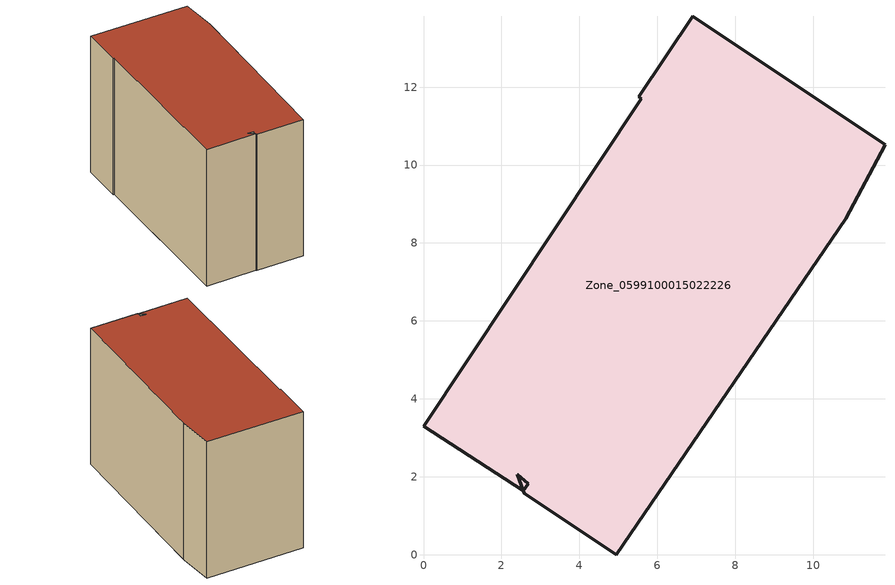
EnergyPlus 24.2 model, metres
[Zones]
Zone_0599100015022226
 floor ground (C_G): 2.56,1.64 0,3.3 5.59,11.7 5.52,11.75 6.92,13.82 11.85,10.52 10.84,8.62 4.95,0 2.58,1.58 z0.52; 2.56,1.64 2.69,1.82 2.41,2.07 z0.52
 wall outside (C_F): 11.85,10.52 6.92,13.82 5.52,11.75 5.59,11.7 0,3.3 2.56,1.64 2.41,2.07 2.69,1.82 2.56,1.64 2.58,1.58 4.95,0 10.84,8.62 11.85,10.52 z0.52:9.3
 roof outside (C_R): 0,3.3 2.56,1.64 2.41,2.07 2.69,1.82 2.56,1.64 2.58,1.58 4.95,0 10.84,8.62 11.85,10.52 6.92,13.82 5.52,11.75 5.59,11.7 z9.3
[BUILDING]
Pand.0599100015022226: North Axis=0; Terrain=City; Loads Convergence Tolerance Value=0.04; Temperature Convergence Tolerance Value=0.4; Solar Distribution=FullExterior; Maximum Number of Warmup Days=25; Minimum Number of Warmup Days=1
[Site:Location]
Rotterdam.The.Hague.AP_ZH_NLD Design_Conditions: Latitude=51.96; Longitude=4.45; Time Zone=1; Elevation=-4.5
[SITE:GROUNDTEMPERATURE:BUILDINGSURFACE]
18, 18, 18, 18, 18, 18, 18, 18, 18, 18, 18, 18
[MATERIAL] Thermal Absorptance=0.9; Solar Absorptance=0.7; Visible Absorptance=0.7
Name | Roughness | Thickness | Conductivity | Density | Specific Heat
G.TC.2006-2014 | MediumSmooth | 0.15 | 0.06 | 540 | 1210
F.TC.2006-2014 | Rough | 0.3 | 0.12 | 1920 | 840
R.TC.2006-2014 | MediumRough | 0.2 | 0.08 | 1500 | 1000
[CONSTRUCTION]
C_G: G.TC.2006-2014
C_F: F.TC.2006-2014
C_R: R.TC.2006-2014
[ZONE]
Zone_0599100015022226: Type=1; Multiplier=1; Ceiling Height=Autocalculate; Volume=Autocalculate; Floor Area=autocalculate; Part of Total Floor Area=Yes
[ZONEINFILTRATION:DESIGNFLOWRATE]
Infil_Zone_0599100015022226: Zone or ZoneList or Space or SpaceList=Zone_0599100015022226; Schedule=AlwaysOn; Design Flow Rate Calculation Method=Flow/Area; Flow Rate per Floor Area=0.0015; Constant Term Coefficient=1; Temperature Term Coefficient=0; Velocity Term Coefficient=0; Velocity Squared Term Coefficient=0
[HVACTEMPLATE:ZONE:IDEALLOADSAIRSYSTEM]
Zone_0599100015022226: Maximum Heating Supply Air Temperature=50; Minimum Cooling Supply Air Temperature=13; Maximum Heating Supply Air Humidity Ratio=0.0156; Minimum Cooling Supply Air Humidity Ratio=0.0077; Heating Limit=NoLimit; Cooling Limit=NoLimit; Dehumidification Control Type=ConstantSensibleHeatRatio; Cooling Sensible Heat Ratio=0.7; Dehumidification Setpoint=60; Humidification Control Type=None; Humidification Setpoint=30; Outdoor Air Method=None; Outdoor Air Flow Rate per Person=0.00944; Outdoor Air Flow Rate per Zone Floor Area=0; Outdoor Air Flow Rate per Zone=0; Demand Controlled Ventilation Type=None; Outdoor Air Economizer Type=NoEconomizer; Heat Recovery Type=None; Sensible Heat Recovery Effectiveness=0.7; Latent Heat Recovery Effectiveness=0.65
[ZONECONTROL:THERMOSTAT]
ThermostatControl_Zone_0599100015022226: Zone or ZoneList=Zone_0599100015022226; Control Type Schedule=DualSetpointControlType; Control 1=Thermostat_Zone_0599100015022226; Temperature Difference Between Cutout And Setpoint=0
[THERMOSTATSETPOINT:DUALSETPOINT]
Thermostat_Zone_0599100015022226: Heating Setpoint Temperature Schedule=HeatingSetpoint_Zone_0599100015022226; Cooling Setpoint Temperature Schedule=CoolingSetpoint_Zone_0599100015022226
[SCHEDULE:COMPACT]
HeatingSetpoint_Zone_0599100015022226: Through: 12/31, For: AllDays, Until: 24:00, 21
CoolingSetpoint_Zone_0599100015022226: Through: 12/31, For: AllDays, Until: 24:00, 24
DualSetpointControlType: Through: 12/31, For: AllDays, Until: 24:00, 4
AlwaysOn: Through: 12/31, For: AllDays, Until: 24:00, 1
